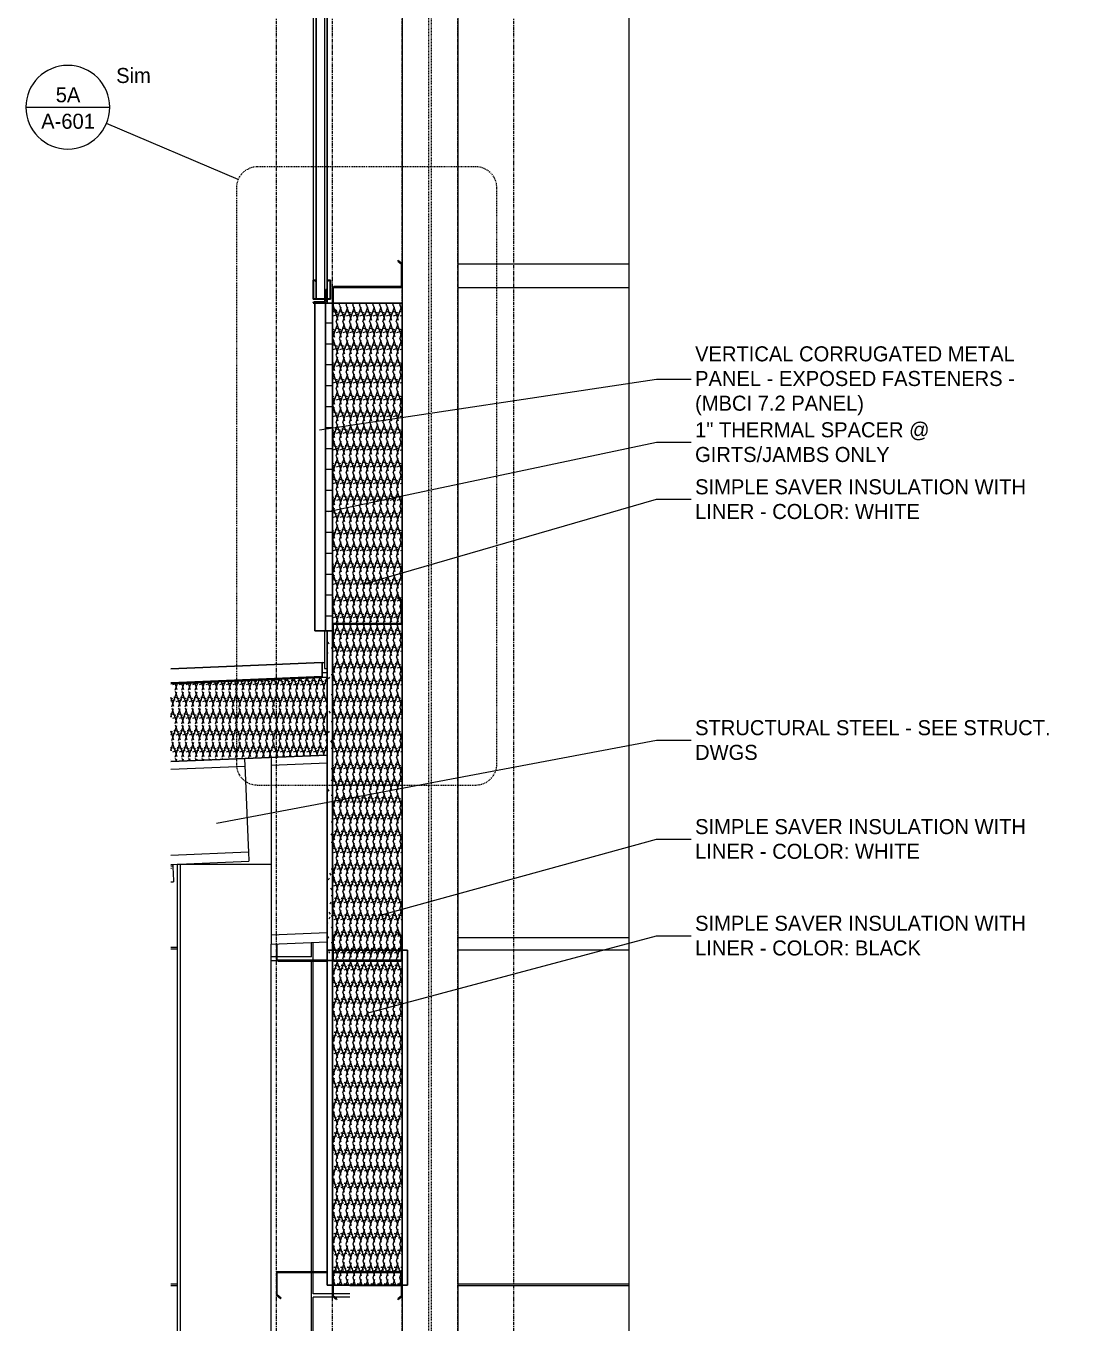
# Model space of a CAD drawing. Header units: inches. Extents: x 22734 to 24094, y -82 to 484.
# Drawn here: x 22737.5 to 22887.2, y 92.8 to 278.7 of the extents above; entities that cross this region are included whole.
import ezdxf

# ---------------------------------------------------------------- set-up
doc = ezdxf.new("R2010")
doc.units = ezdxf.units.IN
doc.header["$MEASUREMENT"] = 0
for name, pattern in [('Dash Dot 3_16_', [0.3125, 0.1875, -0.0625, 0, -0.0625]), ('Grid Line 1_2_', [0.875, 0.5, -0.125, 0.125, -0.125]), ('Hidden 1_8_', [0.1875, 0.125, -0.0625])]:
    doc.linetypes.add(name, pattern=pattern)
for name, color, linetype, lineweight in [('A-ANNO-IDEN', 131, 'Continuous', 9), ('A-ANNO-SYMB', 150, 'Continuous', 9), ('A-CLNG', 13, 'Continuous', 30), ('A-CLNG-PATT', 13, 'Continuous', 70), ('A-GLAZ-CWMG', 51, 'Continuous', 30), ('A-ROOF', 132, 'Continuous', 30), ('A-WALL', 113, 'Continuous', 30), ('A-WALL-PATT', 111, 'Continuous', 70), ('I-WALL', 2, 'Continuous', 30), ('S-BEAM', 12, 'Continuous', 30), ('S-COLS', 52, 'Continuous', 30), ('S-GRID', 1, 'Continuous', 9)]:
    doc.layers.add(name, color=color, linetype=linetype, lineweight=lineweight)
doc.styles.add('Century Gothic', font='GOTHIC.TTF', dxfattribs={"height": 2.155668})
pattern_1 = [(45, (19413.524, 104.131), (-2.3758788, 2.3758788), []), (45, (19413.524, 107.731), (-2.3758788, 2.3758788), [])]
pattern_2 = [(161.57, (19413.644, 104.251), (-0.960383694, -0.00039918), [0, -6.83, 0.758, 0]), (18.43, (19413.404, 104.251), (-0.960383694, 0.00039918), [0, -6.83, 0.758, 0]), (108.43, (19413.644, 104.251), (0.479510182, -2.400526398), [2.276, -5.312]), (71.57, (19413.404, 104.251), (0.479510182, 2.400526398), [2.276, -5.312])]

# ---------------------------------------------------------------- blocks, each defined once
blk = doc.blocks.new('W-Wide Flange - 2_-3_ deep-1401636-Wall Section - Fieldhouse - West Wall _ Polycarbonate')
at = {"layer": 'S-BEAM', "color": 8, "lineweight": 18}
for p, q in [((22772.64, 173.87), (22772.64, 172.76)), ((22772.64, 172.76), (22780.64, 173.1)), ((22772.64, 171.87), (22772.64, 149.35)), ((22772.64, 148.46), (22780.64, 148.79)), ((22772.64, 148.46), (22772.64, 147.1)), ((22772.64, 147.1), (22780.64, 147.43))]:
    blk.add_line(p, q, dxfattribs=at)
at = {"layer": 'S-BEAM', "color": 8, "lineweight": 18, "flags": 128}
for points in [[(22772.64, 172.76), (22772.64, 172.74), (22772.64, 172.67), (22772.64, 172.57), (22772.64, 172.43), (22772.64, 172.26), (22772.64, 172.07), (22772.64, 171.87)], [(22772.64, 149.35), (22772.64, 149.15), (22772.64, 148.97), (22772.64, 148.8), (22772.64, 148.66), (22772.64, 148.55), (22772.64, 148.48), (22772.64, 148.46)]]:
    blk.add_lwpolyline(points, dxfattribs=at)
blk = doc.blocks.new('Girt_C - 10_D-1401750-Wall Section - Fieldhouse - West Wall _ Polycarbonate')
at = {"layer": 'S-BEAM', "lineweight": 9}
h = blk.add_hatch(dxfattribs=at)
h.set_pattern_fill('FP_1', color=253, style=0, pattern_type=2)
h.set_pattern_definition(pattern_1)
h.paths.add_polyline_path([(22781.97, 96.2), (22782.04, 96.28), (22781.5, 96.73), (22781.5, 100), (22781.51, 100.03), (22781.54, 100.06), (22781.58, 100.07), (22791.24, 100.06), (22791.27, 100.03), (22791.28, 100), (22791.28, 96.73), (22790.75, 96.28), (22790.82, 96.2), (22791.39, 96.68), (22791.39, 99.99), (22791.38, 100.06), (22791.34, 100.12), (22791.27, 100.17), (22791.2, 100.18), (22781.58, 100.18), (22781.48, 100.15), (22781.42, 100.09), (22781.39, 99.99), (22781.39, 96.68)], flags=0)
at = {"layer": 'S-BEAM', "color": 7}
for p, q in [((22781.39, 99.99), (22781.39, 96.68)), ((22781.5, 96.73), (22781.5, 100)), ((22791.2, 100.18), (22781.58, 100.18)), ((22781.58, 100.07), (22791.2, 100.07)), ((22791.28, 100), (22791.28, 96.73)), ((22791.39, 96.68), (22791.39, 99.99)), ((22781.39, 96.68), (22781.97, 96.2)), ((22781.5, 96.73), (22782.04, 96.28)), ((22791.28, 96.73), (22790.75, 96.28)), ((22791.39, 96.68), (22790.82, 96.2)), ((22781.97, 96.2), (22782.04, 96.28)), ((22790.75, 96.28), (22790.82, 96.2))]:
    blk.add_line(p, q, dxfattribs=at)
for centre, radius, start, end in [((22781.58, 99.99), 0.188, 90, 180), ((22781.58, 99.99), 0.0782, 90, 176.9576), ((22791.2, 99.99), 0.188, 0, 90), ((22791.2, 99.99), 0.0782, 2.1227, 90)]:
    blk.add_arc(centre, radius, start, end, dxfattribs=at)
blk = doc.blocks.new('W-Wide Flange - 1_-5_-1401438-Wall Section - Fieldhouse - West Wall _ Polycarbonate')
at = {"layer": 'S-BEAM', "color": 8, "lineweight": 18}
for p, q in [((22758.24, 173.52), (22758.25, 173.52)), ((22768.82, 173.71), (22768.86, 172.6)), ((22758.24, 172.16), (22768.86, 172.6)), ((22768.86, 172.6), (22768.9, 171.72)), ((22768.9, 171.72), (22769.34, 161.22)), ((22758.24, 159.87), (22769.38, 160.34)), ((22769.34, 161.22), (22769.38, 160.34)), ((22769.38, 160.34), (22769.43, 158.98)), ((22758.24, 158.51), (22769.43, 158.98))]:
    blk.add_line(p, q, dxfattribs=at)
blk = doc.blocks.new('W-Wide Flange-Column - B1_G-1528735-Wall Section - Fieldhouse - West Wall _ Polycarbonate')
at = {"layer": 'S-COLS', "color": 8, "linetype": 'Hidden 1_8_', "lineweight": 18}
for p, q in [((22795.23, 0), (22795.23, 385.02)), ((22795.55, 385.02), (22795.55, 0))]:
    blk.add_line(p, q, dxfattribs=at)
blk = doc.blocks.new('Girt_Z - 8_D-1790251-Wall Section - Fieldhouse - West Wall _ Polycarbonate')
at = {"layer": 'S-BEAM', "color": 8, "lineweight": 18}
for p, q in [((22780.64, 100.18), (22773.39, 100.18)), ((22773.39, 100.18), (22773.39, 96.8)), ((22773.5, 96.86), (22773.5, 100)), ((22773.58, 100.07), (22780.64, 100.07)), ((22773.39, 96.8), (22773.96, 96.32)), ((22774.04, 96.41), (22773.5, 96.86)), ((22773.96, 96.32), (22774.04, 96.41))]:
    blk.add_line(p, q, dxfattribs=at)
blk.add_arc((22773.58, 99.99), 0.0782, 90, 176.9576, dxfattribs=at)
blk = doc.blocks.new('Girt_Z - 10_D-1732869-Wall Section - Fieldhouse - West Wall _ Polycarbonate')
at = {"layer": 'S-BEAM', "color": 8, "lineweight": 18}
for p, q in [((22799.39, 148.06), (22823.86, 148.06)), ((22823.86, 148.06), (22823.86, 146.25))]:
    blk.add_line(p, q, dxfattribs=at)
blk = doc.blocks.new('Girt_Z - 10_D-1987917-Wall Section - Fieldhouse - West Wall _ Polycarbonate')
at = {"layer": 'S-BEAM', "color": 8, "lineweight": 18}
for p, q in [((22799.39, 244.56), (22823.86, 244.56)), ((22823.86, 244.56), (22823.86, 241.19)), ((22799.39, 241.19), (22823.86, 241.19))]:
    blk.add_line(p, q, dxfattribs=at)
blk = doc.blocks.new('Girt_C - 10_D-1401751-Wall Section - Fieldhouse - West Wall _ Polycarbonate')
at = {"layer": 'S-BEAM', "color": 7}
for p, q in [((22781.39, 148.19), (22781.97, 148.67)), ((22781.97, 148.67), (22782.04, 148.59)), ((22790.75, 148.59), (22790.82, 148.67)), ((22791.39, 148.19), (22790.82, 148.67)), ((22781.39, 144.88), (22781.39, 148.19)), ((22781.5, 148.14), (22782.04, 148.59)), ((22781.5, 148.14), (22781.5, 144.87)), ((22791.28, 148.14), (22790.75, 148.59)), ((22791.28, 144.87), (22791.28, 148.14)), ((22791.39, 148.19), (22791.39, 144.88)), ((22781.58, 144.8), (22791.2, 144.8)), ((22791.2, 144.69), (22781.58, 144.69))]:
    blk.add_line(p, q, dxfattribs=at)
for centre, radius, start, end in [((22781.58, 144.88), 0.188, 180, 270), ((22781.58, 144.88), 0.0782, 183.0424, 270), ((22791.2, 144.88), 0.188, 270, 0), ((22791.2, 144.88), 0.0782, 270, 357.8773)]:
    blk.add_arc(centre, radius, start, end, dxfattribs=at)
blk = doc.blocks.new('Girt_Z - 10_D-1255199-Wall Section - Fieldhouse - West Wall _ Polycarbonate')
at = {"layer": 'S-BEAM', "color": 7}
for p, q in [((22790.74, 196.71), (22790.81, 196.79)), ((22791.28, 196.26), (22790.74, 196.71)), ((22790.81, 196.79), (22791.39, 196.31)), ((22791.28, 193.12), (22791.28, 196.26)), ((22791.39, 196.31), (22791.39, 192.94)), ((22781.39, 189.92), (22781.39, 192.86)), ((22781.5, 192.86), (22781.5, 189.97)), ((22781.58, 193.05), (22791.2, 193.05)), ((22791.39, 192.94), (22781.58, 192.94)), ((22781.39, 189.92), (22781.96, 189.44)), ((22781.5, 189.97), (22782.03, 189.52)), ((22782.03, 189.52), (22781.96, 189.44))]:
    blk.add_line(p, q, dxfattribs=at)
for centre, radius, start, end in [((22781.58, 192.86), 0.188, 90, 180), ((22781.58, 192.86), 0.0782, 90, 177.8773), ((22791.2, 193.13), 0.0782, 270, 356.9576)]:
    blk.add_arc(centre, radius, start, end, dxfattribs=at)
blk = doc.blocks.new('Girt_Z - 10_D-1254871-Wall Section - Fieldhouse - West Wall _ Polycarbonate')
at = {"layer": 'S-BEAM', "lineweight": 9}
h = blk.add_hatch(dxfattribs=at)
h.set_pattern_fill('FP_1', color=253, style=0, pattern_type=2)
h.set_pattern_definition(pattern_1)
h.paths.add_polyline_path([(22781.96, 237.69), (22782.04, 237.77), (22781.5, 238.22), (22781.5, 241.11), (22781.51, 241.15), (22781.54, 241.18), (22781.58, 241.19), (22791.39, 241.19), (22791.39, 244.56), (22790.82, 245.04), (22790.75, 244.96), (22791.28, 244.51), (22791.28, 241.37), (22791.27, 241.33), (22791.24, 241.31), (22791.2, 241.3), (22781.58, 241.3), (22781.51, 241.28), (22781.45, 241.24), (22781.4, 241.18), (22781.39, 241.11), (22781.39, 238.17)], flags=0)
at = {"layer": 'S-BEAM', "color": 7}
for p, q in [((22790.75, 244.96), (22790.82, 245.04)), ((22791.28, 244.51), (22790.75, 244.96)), ((22790.82, 245.04), (22791.39, 244.56)), ((22791.28, 241.37), (22791.28, 244.51)), ((22791.39, 244.56), (22791.39, 241.19)), ((22781.39, 238.17), (22781.39, 241.11)), ((22781.5, 241.11), (22781.5, 238.22)), ((22781.58, 241.3), (22791.2, 241.3)), ((22791.39, 241.19), (22781.58, 241.19)), ((22781.39, 238.17), (22781.96, 237.69)), ((22781.5, 238.22), (22782.04, 237.77)), ((22782.04, 237.77), (22781.96, 237.69))]:
    blk.add_line(p, q, dxfattribs=at)
for centre, radius, start, end in [((22781.58, 241.11), 0.188, 90, 180), ((22781.58, 241.11), 0.0782, 90, 177.8773), ((22791.2, 241.38), 0.0782, 270, 356.9576)]:
    blk.add_arc(centre, radius, start, end, dxfattribs=at)
blk = doc.blocks.new('L-Angle - L2X2X3_16-1772653-Wall Section - Fieldhouse - West Wall _ Polycarbonate')
at = {"layer": 'S-BEAM', "lineweight": 9}
h = blk.add_hatch(dxfattribs=at)
h.set_pattern_fill('FP_1', color=253, style=0, pattern_type=2)
h.set_pattern_definition(pattern_1)
h.paths.add_polyline_path([(22780.64, 238.94), (22780.64, 240.94), (22780.59, 240.93), (22780.55, 240.91), (22780.51, 240.88), (22780.48, 240.85), (22780.46, 240.8), (22780.45, 240.75), (22780.45, 239.27), (22780.43, 239.22), (22780.4, 239.18), (22780.36, 239.15), (22780.31, 239.13), (22780.27, 239.13), (22778.78, 239.12), (22778.73, 239.1), (22778.7, 239.07), (22778.67, 239.03), (22778.65, 238.99), (22778.64, 238.94)], flags=0)
at = {"layer": 'S-BEAM', "color": 7}
for p, q in [((22780.45, 240.75), (22780.45, 239.31)), ((22780.64, 238.94), (22780.64, 240.94)), ((22780.64, 238.94), (22778.64, 238.94)), ((22780.27, 239.13), (22778.83, 239.13))]:
    blk.add_line(p, q, dxfattribs=at)
for centre, radius, start, end in [((22780.64, 240.75), 0.187, 90, 180), ((22778.83, 238.94), 0.188, 90, 180), ((22780.27, 239.31), 0.187, 270, 360)]:
    blk.add_arc(centre, radius, start, end, dxfattribs=at)
blk = doc.blocks.new('L-Angle - L2-1_2X1-1_2X3_16-1401102-Wall Section - Fieldhouse - West Wall _ Polycarbonate')
at = {"layer": 'S-BEAM', "color": 8, "lineweight": 18}
for p, q in [((22758.24, 158.32), (22758.54, 158.34)), ((22758.54, 158.52), (22758.54, 158.34)), ((22758.54, 158.34), (22758.55, 158.15)), ((22758.55, 158.15), (22758.63, 156.21)), ((22758.63, 156.21), (22758.64, 156.02)), ((22758.24, 156.01), (22758.64, 156.02)), ((22758.24, 156.01), (22758.64, 156.02))]:
    blk.add_line(p, q, dxfattribs=at)
at = {"layer": 'S-BEAM', "color": 8, "linetype": 'Hidden 1_8_', "lineweight": 18}
blk.add_line((22758.24, 158.01), (22758.56, 158.02), dxfattribs=at)
blk = doc.blocks.new('Rectangular Mullion - Profile_Polycarbonate_Lower-1767616-Wall Section - Fieldhouse - West Wall _ Polycarbonate')
at = {"layer": 'A-GLAZ-CWMG', "color": 7}
for p, q in [((22779.07, 242.25), (22778.64, 242.25)), ((22778.64, 242.25), (22778.64, 239.5)), ((22778.7, 239.56), (22778.7, 242.19)), ((22778.7, 242.19), (22779, 242.19)), ((22779, 242.19), (22779, 242)), ((22779, 242), (22779.07, 242)), ((22779.07, 242), (22779.07, 242.25)), ((22781.14, 242.25), (22780.64, 242.25)), ((22780.64, 242.25), (22780.64, 242)), ((22780.64, 242), (22780.7, 242)), ((22780.7, 242), (22780.7, 242.19)), ((22780.7, 242.19), (22781.08, 242.19)), ((22781.08, 242.19), (22781.08, 239.56)), ((22781.14, 239.5), (22781.14, 242.25)), ((22781.14, 239.5), (22778.64, 239.5)), ((22781.08, 239.56), (22778.7, 239.56))]:
    blk.add_line(p, q, dxfattribs=at)
blk = doc.blocks.new('Rectangular Mullion - Profile_Polycarbonate_Upper and left-1987914-Wall Section - Fieldhouse - West Wall _ Polycarbonate')
at = {"layer": 'A-GLAZ-CWMG', "color": 8, "lineweight": 18}
for p, q in [((22778.7, 396.18), (22779, 396.18)), ((22779, 396.38), (22779.07, 396.38)), ((22780.64, 396.38), (22780.7, 396.38)), ((22780.7, 396.18), (22781.08, 396.18)), ((22778.64, 393.99), (22778.64, 242.25)), ((22781.14, 393.99), (22781.14, 335))]:
    blk.add_line(p, q, dxfattribs=at)
at = {"layer": 'A-GLAZ-CWMG', "color": 10, "lineweight": 18}
for p, q in [((22779.07, 396.12), (22779.07, 393.99)), ((22780.64, 396.12), (22780.64, 393.99)), ((22779.07, 393.99), (22779.07, 242.25)), ((22780.64, 393.99), (22780.64, 335)), ((22779.07, 242.25), (22779.07, 242)), ((22779.07, 242), (22779.07, 239.56))]:
    blk.add_line(p, q, dxfattribs=at)
blk = doc.blocks.new('Girt_Z - 8_D-1790350-Wall Section - Fieldhouse - West Wall _ Polycarbonate')
at = {"layer": 'S-BEAM', "color": 8, "lineweight": 18}
for p, q in [((22773.39, 147.13), (22773.39, 144.88)), ((22773.5, 144.87), (22773.5, 147.14)), ((22780.64, 144.8), (22773.58, 144.8)), ((22773.58, 144.69), (22780.64, 144.69))]:
    blk.add_line(p, q, dxfattribs=at)
for radius, start in [(0.188, 180), (0.0782, 182.1227)]:
    blk.add_arc((22773.58, 144.88), radius, start, 270, dxfattribs=at)
blk = doc.blocks.new('Section - Callout Head-19020-Wall Section - Fieldhouse - West Wall _ Polycarbonate')
at = {"layer": 'A-ANNO-SYMB'}
blk.add_line((22741.28, 316.96), (22753.28, 316.96), dxfattribs=at)
for start, end in [(0, 180), (180, 360)]:
    blk.add_arc((22747.28, 316.96), 6, start, end, dxfattribs=at)

msp = doc.modelspace()

# ---------------------------------------------------------------- hatches: boundary and pattern name
at = {"layer": 'A-CLNG-PATT', "lineweight": 9}
h = msp.add_hatch(dxfattribs=at)
h.set_pattern_fill('FP_4', color=253, style=0, pattern_type=2)
h.set_pattern_definition(pattern_2)
h.paths.add_polyline_path([(22758.25083, 173.26839), (22772.63634, 173.86779), (22772.63634, 185.00244), (22758.25083, 184.40304), (22758.25083, 173.35891)], flags=0)
h = msp.add_hatch(dxfattribs=at)
h.set_pattern_fill('FP_4', color=253, style=0, pattern_type=2)
h.set_pattern_definition(pattern_2)
h.paths.add_polyline_path([(22772.63634, 173.86779), (22780.63923, 174.20124), (22780.63923, 185.33589), (22772.63634, 185.00244), (22772.63634, 175.25967)], flags=0)
at = {"layer": 'A-WALL-PATT', "lineweight": 9}
h = msp.add_hatch(dxfattribs=at)
h.set_pattern_fill('FP_10', color=253, style=0, pattern_type=2)
h.set_pattern_definition([(0, (19413.524, 104.131), (0, 3), []), (90, (19413.524, 104.131), (-3, 2e-16), [])])
h.paths.add_polyline_path([(22781.39023, 192), (22781.39023, 238.939), (22780.39023, 238.939), (22780.39023, 192), (22780.63923, 192)], flags=0)
h = msp.add_hatch(dxfattribs=at)
h.set_pattern_fill('FP_4', color=253, style=0, pattern_type=2)
h.set_pattern_definition(pattern_2)
h.paths.add_polyline_path([(22781.39023, 192), (22791.39023, 192), (22791.39023, 238.939), (22781.39023, 238.939), (22781.39023, 232.91342)], flags=0)
h = msp.add_hatch(dxfattribs=at)
h.set_pattern_fill('FP_3', color=253, style=0, pattern_type=2)
h.set_pattern_definition([(0, (19413.524, 104.131), (3.84, 0.96), [0.317, -2.563, 0.317, -2.563, -15.36]), (0, (19413.524, 104.131), (3.84, 0.96), [-5.76, 0.317, -5.443, 0.317, -2.563, -6.72]), (0, (19413.524, 104.131), (3.84, 0.96), [-14.4, 0.317, -1.603, 0.317, -4.483]), (120, (19414.964, 104.611), (-2.7513844, 2.84553755), [0.317, -2.563, 0.317, -2.563, -15.36]), (120, (19414.964, 104.611), (-2.7513844, 2.84553755), [-5.76, 0.317, -5.443, 0.317, -2.563, -6.72]), (120, (19414.964, 104.611), (-2.7513844, 2.84553755), [-14.4, 0.317, -1.603, 0.317, -4.483]), (240, (19415.444, 106.531), (-1.0886156, -3.80553755), [0.317, -2.563, 0.317, -2.563, -15.36]), (240, (19415.444, 106.531), (-1.0886156, -3.80553755), [-5.76, 0.317, -5.443, 0.317, -2.563, -6.72]), (240, (19415.444, 106.531), (-1.0886156, -3.80553755), [-14.4, 0.317, -1.603, 0.317, -4.483])])
h.paths.add_polyline_path([(22781.38923, 144.75), (22781.38923, 192), (22780.63923, 192), (22780.63923, 144.75)], flags=0)
h = msp.add_hatch(dxfattribs=at)
h.set_pattern_fill('FP_4', color=253, style=0, pattern_type=2)
h.set_pattern_definition(pattern_2)
h.paths.add_polyline_path([(22791.38923, 144.75), (22791.38923, 192), (22781.38923, 192), (22781.38923, 144.75), (22791.05129, 144.75)], flags=0)
h = msp.add_hatch(dxfattribs=at)
h.set_pattern_fill('FP_5', color=43, style=0, pattern_type=2)
h.set_pattern_definition([(0, (22778.51, 0.38), (-193, 193), [48, -145]), (90, (22778.51, 0.38), (-193, 1e-14), [96, -97]), (180, (22826.51, 96.38), (-193, 193), [48, -145]), (90, (22826.51, 0.38), (-193, 1e-14), [96, -97]), (180, (22826.51, 96.88), (-193, 193), [48, -145]), (90, (22826.51, 96.88), (-193, 1e-14), [96, -97]), (0, (22778.51, 192.88), (-193, 193), [48, -145]), (90, (22778.51, 96.88), (-193, 1e-14), [96, -97]), (0, (22826.76, 48.12), (-193, 193), [48, -145]), (90, (22826.76, 0), (-193, 1e-14), [48.125, -144.875]), (90, (22874.76, 0), (-193, 1e-14), [48.125, -144.875]), (0, (22826.76, 144.62), (-193, 193), [48, -145]), (90, (22826.76, 48.62), (-193, 1e-14), [96, -97]), (180, (22874.76, 48.62), (-193, 193), [48, -145]), (90, (22874.76, 48.62), (-193, 1e-14), [96, -97]), (90, (22826.76, 145.12), (-193, 1e-14), [48, -145]), (180, (22874.76, 145.12), (-193, 193), [48, -145]), (90, (22874.76, 145.12), (-193, 1e-14), [48, -145]), (0, (22875.01, 0.38), (-193, 193), [48, -145]), (90, (22875.01, 0.38), (-193, 1e-14), [96, -97]), (180, (22923.01, 96.38), (-193, 193), [48, -145]), (90, (22923.01, 0.38), (-193, 1e-14), [96, -97]), (180, (22923.01, 96.88), (-193, 193), [48, -145]), (90, (22923.01, 96.88), (-193, 1e-14), [96, -97]), (0, (22875.01, 192.88), (-193, 193), [48, -145]), (90, (22875.01, 96.88), (-193, 1e-14), [96, -97]), (0, (22923.26, 48.12), (-193, 193), [48, -145]), (90, (22923.26, 0), (-193, 1e-14), [48.125, -144.875]), (90, (22971.26, 0), (-193, 1e-14), [48.125, -144.875]), (0, (22923.26, 144.62), (-193, 193), [48, -145]), (90, (22923.26, 48.62), (-193, 1e-14), [96, -97]), (180, (22971.26, 48.62), (-193, 193), [48, -145]), (90, (22971.26, 48.62), (-193, 1e-14), [96, -97]), (90, (22923.26, 145.12), (-193, 1e-14), [48, -145]), (180, (22971.26, 145.12), (-193, 193), [48, -145]), (90, (22971.26, 145.12), (-193, 1e-14), [48, -145])])
h.paths.add_polyline_path([(22774.64479, 0), (22783.89023, 0), (22783.89023, 98.25), (22781.4996, 98.25), (22781.4996, 96.73069), (22782.03615, 96.28047), (22781.96585, 96.19668), (22781.39023, 96.67969), (22781.38923, 98.25), (22780.63923, 98.25), (22780.63923, 100.07031), (22773.53978, 100.06052), (22773.51139, 100.03359), (22773.4996, 99.99628), (22773.4996, 96.85569), (22774.03506, 96.40638), (22773.96476, 96.3226), (22773.39023, 96.80469), (22773.39023, 100.17969), (22780.63923, 100.17969), (22780.63923, 144.6875), (22773.53946, 144.69775), (22773.48398, 144.71262), (22773.41116, 144.79688), (22773.39023, 144.875), (22773.39023, 147.13109), (22772.64023, 147.09968), (22772.64023, 0)], flags=0)
h.paths.add_polyline_path([(22773.5777, 144.79688), (22780.63923, 144.79688), (22780.63923, 147.43313), (22773.4996, 147.13564), (22773.4996, 144.87213), (22773.511, 144.83429), (22773.53946, 144.80687)], flags=0)
h.paths.add_polyline_path([(22772.64023, 185.0026), (22780.63923, 185.33589), (22780.63923, 186), (22779.95173, 186), (22779.95173, 185.43745), (22772.64023, 185.13265)], flags=0)
h = msp.add_hatch(dxfattribs=at)
h.set_pattern_fill('FP_8', color=43, style=0, pattern_type=2)
h.set_pattern_definition([(90, (22458.39, 98.25), (-193, -193), [48, -145]), (180, (22458.39, 98.25), (-2e-14, -193), [96, -97]), (270, (22362.39, 146.25), (-193, -193), [48, -145]), (180, (22458.39, 146.25), (-2e-14, -193), [96, -97]), (270, (22361.89, 146.25), (-193, -193), [48, -145]), (180, (22361.89, 146.25), (-2e-14, -193), [96, -97]), (90, (22265.89, 98.25), (-193, -193), [48, -145]), (180, (22361.89, 98.25), (-2e-14, -193), [96, -97]), (90, (22410.64, 146.5), (-193, -193), [48, -145]), (180, (22458.76, 146.5), (-2e-14, -193), [48.125, -144.875]), (180, (22458.76, 194.5), (-2e-14, -193), [48.125, -144.875]), (90, (22314.14, 146.5), (-193, -193), [48, -145]), (180, (22410.14, 146.5), (-2e-14, -193), [96, -97]), (270, (22410.14, 194.5), (-193, -193), [48, -145]), (180, (22410.14, 194.5), (-2e-14, -193), [96, -97]), (180, (22313.64, 146.5), (-2e-14, -193), [48, -145]), (270, (22313.64, 194.5), (-193, -193), [48, -145]), (180, (22313.64, 194.5), (-2e-14, -193), [48, -145]), (90, (22458.39, 194.75), (-193, -193), [48, -145]), (180, (22458.39, 194.75), (-2e-14, -193), [96, -97]), (270, (22362.39, 242.75), (-193, -193), [48, -145]), (180, (22458.39, 242.75), (-2e-14, -193), [96, -97]), (270, (22361.89, 242.75), (-193, -193), [48, -145]), (180, (22361.89, 242.75), (-2e-14, -193), [96, -97]), (90, (22265.89, 194.75), (-193, -193), [48, -145]), (180, (22361.89, 194.75), (-2e-14, -193), [96, -97]), (90, (22410.64, 243), (-193, -193), [48, -145]), (180, (22458.76, 243), (-2e-14, -193), [48.125, -144.875]), (180, (22458.76, 291), (-2e-14, -193), [48.125, -144.875]), (90, (22314.14, 243), (-193, -193), [48, -145]), (180, (22410.14, 243), (-2e-14, -193), [96, -97]), (270, (22410.14, 291), (-193, -193), [48, -145]), (180, (22410.14, 291), (-2e-14, -193), [96, -97]), (180, (22313.64, 243), (-2e-14, -193), [48, -145]), (270, (22313.64, 291), (-193, -193), [48, -145]), (180, (22313.64, 291), (-2e-14, -193), [48, -145])])
h.paths.add_polyline_path([(22759.14023, 158.54775), (22772.63634, 158.54775), (22772.63634, 173.86779), (22768.81791, 173.70868), (22769.43175, 158.97656), (22759.57382, 158.56582)], flags=0)
h.paths.add_polyline_path([(22759.14023, 0), (22759.14023, 158.54775), (22758.53658, 158.5226), (22758.63285, 156.02444), (22758.23829, 156.008), (22758.23829, 0)], flags=0)
h.paths.add_polyline_path([(22758.23829, 173.52318), (22758.25083, 173.52371), (22758.25083, 184.40304), (22772.64023, 185.0026), (22772.63634, 185.13265), (22758.23829, 184.53273), (22758.23829, 173.96356)], flags=0)
h = msp.add_hatch(dxfattribs=at)
h.set_pattern_fill('FP_4', color=253, style=0, pattern_type=2)
h.set_pattern_definition(pattern_2)
h.paths.add_polyline_path([(22791.05129, 98.25), (22791.38923, 98.25), (22791.38923, 146.25), (22781.38923, 146.25), (22781.38923, 98.25)], flags=0)
h = msp.add_hatch(dxfattribs=at)
h.set_pattern_fill('FP_6', color=43, style=0, pattern_type=2)
h.set_pattern_definition([(90, (26077.14, 339.5), (-193, -193), [48, -145]), (180, (26077.14, 339.5), (-2e-14, -193), [96, -97]), (270, (25981.14, 387.5), (-193, -193), [48, -145]), (180, (26077.14, 387.5), (-2e-14, -193), [96, -97]), (270, (25980.64, 387.5), (-193, -193), [48, -145]), (180, (25980.64, 387.5), (-2e-14, -193), [96, -97]), (90, (25884.64, 339.5), (-193, -193), [48, -145]), (180, (25980.64, 339.5), (-2e-14, -193), [96, -97]), (90, (26029.39, 387.75), (-193, -193), [48, -145]), (180, (26077.51, 387.75), (-2e-14, -193), [48.125, -144.875]), (180, (26077.51, 435.75), (-2e-14, -193), [48.125, -144.875]), (90, (25932.89, 387.75), (-193, -193), [48, -145]), (180, (26028.89, 387.75), (-2e-14, -193), [96, -97]), (270, (26028.89, 435.75), (-193, -193), [48, -145]), (180, (26028.89, 435.75), (-2e-14, -193), [96, -97]), (180, (25932.39, 387.75), (-2e-14, -193), [48, -145]), (270, (25932.39, 435.75), (-193, -193), [48, -145]), (180, (25932.39, 435.75), (-2e-14, -193), [48, -145]), (90, (26077.14, 436), (-193, -193), [48, -145]), (180, (26077.14, 436), (-2e-14, -193), [96, -97]), (270, (25981.14, 484), (-193, -193), [48, -145]), (180, (26077.14, 484), (-2e-14, -193), [96, -97]), (270, (25980.64, 484), (-193, -193), [48, -145]), (180, (25980.64, 484), (-2e-14, -193), [96, -97]), (90, (25884.64, 436), (-193, -193), [48, -145]), (180, (25980.64, 436), (-2e-14, -193), [96, -97]), (90, (26029.39, 484.25), (-193, -193), [48, -145]), (180, (26077.51, 484.25), (-2e-14, -193), [48.125, -144.875]), (180, (26077.51, 532.25), (-2e-14, -193), [48.125, -144.875]), (90, (25932.89, 484.25), (-193, -193), [48, -145]), (180, (26028.89, 484.25), (-2e-14, -193), [96, -97]), (270, (26028.89, 532.25), (-193, -193), [48, -145]), (180, (26028.89, 532.25), (-2e-14, -193), [96, -97]), (180, (25932.39, 484.25), (-2e-14, -193), [48, -145]), (270, (25932.39, 532.25), (-193, -193), [48, -145]), (180, (25932.39, 532.25), (-2e-14, -193), [48, -145])])
h.paths.add_polyline_path([(22791.05129, 0), (22791.39023, 0), (22791.38923, 96.67885), (22790.81569, 96.1976), (22790.74539, 96.28138), (22791.28085, 96.73069), (22791.28085, 98.25), (22783.89023, 98.25), (22783.89023, 0)], flags=0)
h.paths.add_polyline_path([(22799.39023, 0), (22823.86408, 0), (22823.86408, 146.25), (22799.39023, 146.25), (22799.39023, 2.29842)], flags=0)

# ---------------------------------------------------------------- linework, layer by layer
at = {"layer": 'A-ANNO-IDEN', "color": 153}
for p, q in [((22779.5642, 220.76728), (22827.81344, 228.06516)), ((22827.81344, 228.06516), (22833.35788, 228.06516)), ((22780.79399, 209.08285), (22827.81344, 219.00287)), ((22827.81344, 219.00287), (22833.35788, 219.00287)), ((22786.12281, 198.78803), (22827.81344, 210.83526)), ((22827.81344, 210.83526), (22833.35788, 210.83526)), ((22764.80895, 164.45885), (22827.81244, 176.32669)), ((22827.81244, 176.32669), (22833.35688, 176.32669)), ((22788.09459, 151.18943), (22827.81244, 162.15137)), ((22827.81244, 162.15137), (22833.35688, 162.15137)), ((22786.32988, 137.21556), (22827.81244, 148.30445)), ((22827.81244, 148.30445), (22833.35688, 148.30445))]:
    msp.add_line(p, q, dxfattribs=at)
at = {"layer": 'A-ANNO-SYMB'}
msp.add_line((22767.87837, 256.63577), (22749.01241, 264.65206), dxfattribs=at)
at = {"layer": 'A-ANNO-SYMB', "linetype": 'Dash Dot 3_16_'}
for p, q in [((22801.95153, 258.46256), (22770.63946, 258.46256)), ((22767.63946, 255.46256), (22767.63946, 172.9013)), ((22804.95153, 172.9013), (22804.95153, 255.46256)), ((22770.63946, 169.9013), (22801.95153, 169.9013))]:
    msp.add_line(p, q, dxfattribs=at)
for centre, start, end in [((22770.63946, 255.46256), 90, 180), ((22801.95153, 255.46256), 0, 90), ((22770.63946, 172.9013), 180, 270), ((22801.95153, 172.9013), 270, 0)]:
    msp.add_arc(centre, 3, start, end, dxfattribs=at)
at = {"layer": 'A-CLNG', "color": 7}
for p, q in [((22780.63923, 185.33589), (22758.25083, 184.40304)), ((22780.63923, 185.33589), (22780.63923, 174.20124)), ((22780.63923, 174.20124), (22758.25083, 173.26839))]:
    msp.add_line(p, q, dxfattribs=at)
at = {"layer": 'A-ROOF', "color": 7}
for p, q in [((22758.25083, 186.53499), (22779.95173, 187.43919)), ((22779.95173, 185.43745), (22779.95173, 187.43919)), ((22758.25083, 184.53325), (22779.95173, 185.43745))]:
    msp.add_line(p, q, dxfattribs=at)
at = {"layer": 'A-ROOF', "color": 8, "lineweight": 18}
msp.add_line((22779.95173, 187.43919), (22780.26523, 187.45225), dxfattribs=at)
at = {"layer": 'A-WALL', "color": 7}
for p, q in [((22779.06542, 239.5625), (22779.06542, 396.68044)), ((22780.64022, 239.5625), (22780.64022, 396.68044)), ((22778.89023, 238.939), (22778.89023, 192)), ((22791.39023, 238.939), (22778.89023, 238.939)), ((22780.64022, 239.5625), (22779.06542, 239.5625)), ((22780.39023, 238.939), (22780.39023, 192)), ((22781.39023, 238.939), (22781.39023, 192)), ((22791.39023, 192), (22791.39023, 238.939)), ((22778.89023, 192), (22781.39023, 192)), ((22781.38923, 192), (22781.38923, 144.75)), ((22781.38923, 146.25), (22781.38923, 98.25)), ((22791.38923, 146.25), (22791.38923, 98.25))]:
    msp.add_line(p, q, dxfattribs=at)
at = {"layer": 'A-WALL', "color": 10, "lineweight": 18}
msp.add_line((22780.26523, 335), (22780.26523, 239.5625), dxfattribs=at)
at = {"layer": 'A-WALL', "color": 8, "lineweight": 18}
for p, q in [((22823.86408, 335), (22823.86408, 148.06252)), ((22780.26523, 239.5), (22780.26523, 239.1265)), ((22780.26523, 192), (22780.26523, 186.57682)), ((22779.95173, 186), (22780.63923, 186)), ((22780.26523, 186.57682), (22780.63923, 186.5924)), ((22758.25083, 184.53325), (22758.23829, 184.53273)), ((22772.64023, 185.0026), (22772.64023, 185.13281)), ((22772.64023, 0), (22772.64023, 147.09984)), ((22823.86408, 148.0625), (22823.86408, 0)), ((22823.86408, 146.25), (22799.39023, 146.25))]:
    msp.add_line(p, q, dxfattribs=at)
at = {"layer": 'I-WALL', "color": 7}
for p, q in [((22780.63923, 144.75), (22780.63923, 192)), ((22791.38923, 144.75), (22791.38923, 192)), ((22780.63923, 98.25), (22780.63923, 146.25)), ((22792.13923, 146.25), (22780.63923, 146.25)), ((22792.13923, 146.25), (22792.13923, 98.25)), ((22791.38923, 144.75), (22780.63923, 144.75)), ((22792.13923, 98.25), (22780.63923, 98.25))]:
    msp.add_line(p, q, dxfattribs=at)
at = {"layer": 'S-COLS', "color": 8, "lineweight": 18}
for p, q in [((22799.39023, 385.02262), (22799.39023, 0)), ((22791.39023, 337.6875), (22791.39023, 244.5625)), ((22791.39023, 241.1875), (22791.39023, 238.939)), ((22759.14023, 158.54775), (22759.57382, 158.54775)), ((22759.14023, 158.54775), (22759.14023, -0.12209)), ((22759.57382, 158.54775), (22760.26523, 158.54775)), ((22759.57382, 158.54775), (22759.57382, -0.12209)), ((22760.26523, 158.54775), (22772.26523, 158.54775)), ((22772.26523, 158.54775), (22772.64192, 158.54775)), ((22791.39023, 96.67969), (22791.39023, 0))]:
    msp.add_line(p, q, dxfattribs=at)
at = {"layer": 'S-GRID', "linetype": 'Grid Line 1_2_'}
for p, q in [((22781.39023, -58.85782), (22781.39023, 452.52835)), ((22791.39023, -58.85782), (22791.39023, 443.2948)), ((22799.39023, -58.85782), (22799.39023, 432.70336)), ((22781.39023, -58.85782), (22781.39023, 418.30988)), ((22799.39023, -58.85782), (22799.39023, 418.30988)), ((22807.39023, -58.85782), (22807.39023, 409.89105)), ((22773.39023, -58.85782), (22773.39023, 407.71845))]:
    msp.add_line(p, q, dxfattribs=at)

# ---------------------------------------------------------------- block references
at = {"layer": 'A-ANNO-SYMB'}
msp.add_blockref('Section - Callout Head-19020-Wall Section - Fieldhouse - West Wall _ Polycarbonate', (-3.79114, -49.95866), dxfattribs=at)
at = {"layer": 'A-GLAZ-CWMG', "color": 8, "lineweight": 18}
for name in ['Rectangular Mullion - Profile_Polycarbonate_Upper and left-1987914-Wall Section - Fieldhouse - West Wall _ Polycarbonate', 'Rectangular Mullion - Profile_Polycarbonate_Lower-1767616-Wall Section - Fieldhouse - West Wall _ Polycarbonate']:
    msp.add_blockref(name, (0, 0), dxfattribs=at)
at = {"layer": 'S-BEAM', "color": 7}
for name in ['Girt_Z - 10_D-1254871-Wall Section - Fieldhouse - West Wall _ Polycarbonate', 'Girt_Z - 10_D-1255199-Wall Section - Fieldhouse - West Wall _ Polycarbonate', 'Girt_C - 10_D-1401751-Wall Section - Fieldhouse - West Wall _ Polycarbonate']:
    msp.add_blockref(name, (0, 0), dxfattribs=at)
at = {"layer": 'S-BEAM', "color": 8, "lineweight": 18}
for name in ['Girt_Z - 10_D-1987917-Wall Section - Fieldhouse - West Wall _ Polycarbonate', 'L-Angle - L2X2X3_16-1772653-Wall Section - Fieldhouse - West Wall _ Polycarbonate', 'W-Wide Flange - 1_-5_-1401438-Wall Section - Fieldhouse - West Wall _ Polycarbonate', 'W-Wide Flange - 2_-3_ deep-1401636-Wall Section - Fieldhouse - West Wall _ Polycarbonate', 'L-Angle - L2-1_2X1-1_2X3_16-1401102-Wall Section - Fieldhouse - West Wall _ Polycarbonate', 'Girt_Z - 8_D-1790350-Wall Section - Fieldhouse - West Wall _ Polycarbonate', 'Girt_Z - 10_D-1732869-Wall Section - Fieldhouse - West Wall _ Polycarbonate', 'Girt_Z - 8_D-1790251-Wall Section - Fieldhouse - West Wall _ Polycarbonate', 'Girt_C - 10_D-1401750-Wall Section - Fieldhouse - West Wall _ Polycarbonate']:
    msp.add_blockref(name, (0, 0), dxfattribs=at)
at = {"layer": 'S-COLS', "color": 8, "linetype": 'Hidden 1_8_', "lineweight": 18}
msp.add_blockref('W-Wide Flange-Column - B1_G-1528735-Wall Section - Fieldhouse - West Wall _ Polycarbonate', (0, 0), dxfattribs=at)

# ---------------------------------------------------------------- texts
at = {"layer": 'A-ANNO-SYMB', "char_height": 2.155668, "line_spacing_factor": 0.984117, "style": 'Century Gothic'}
for s, insert, width, attachment_point in [('Sim', (22750.41825, 272.6326), 5.778, 1), ('5A', (22743.52484, 269.87114), 4.617, 2), ('A-601', (22743.52484, 266.07308), 9.72, 2)]:
    msp.add_mtext(s, dxfattribs=dict(at, insert=insert, width=width, attachment_point=attachment_point))

# ---------------------------------------------------------------- next in the draw order: texts
at = {"layer": 'A-ANNO-IDEN', "char_height": 2.1556677, "attachment_point": 1, "line_spacing_factor": 0.984117, "style": 'Century Gothic', "bg_fill": 3, "box_fill_scale": 1.25, "bg_fill_color": 0, "bg_fill_transparency": 0}
for s, insert, width in [('VERTICAL CORRUGATED METAL\\PPANEL - EXPOSED FASTENERS -\\P(MBCI 7.2 PANEL)', (22833.35788, 232.75654), 53.217), ('SIMPLE SAVER INSULATION WITH\\PLINER - COLOR: WHITE', (22833.35788, 213.70521), 53.325), ('STRUCTURAL STEEL - SEE STRUCT.\\PDWGS', (22833.35688, 179.19664), 53.109), ('SIMPLE SAVER INSULATION WITH\\PLINER - COLOR: WHITE', (22833.35688, 165.02132), 53.325), ('SIMPLE SAVER INSULATION WITH\\PLINER - COLOR: BLACK', (22833.35688, 151.17441), 53.325)]:
    msp.add_mtext(s, dxfattribs=dict(at, insert=insert, width=width))

# ---------------------------------------------------------------- next in the draw order: texts
at = {"layer": 'A-ANNO-IDEN', "insert": (22833.35788, 221.87282), "char_height": 2.1556677, "width": 38.016, "attachment_point": 1, "line_spacing_factor": 0.984117, "style": 'Century Gothic', "bg_fill": 3, "box_fill_scale": 1.25, "bg_fill_color": 0, "bg_fill_transparency": 0}
msp.add_mtext('1" THERMAL SPACER @\\PGIRTS/JAMBS ONLY', dxfattribs=at)

doc.saveas('drawing.dxf')
